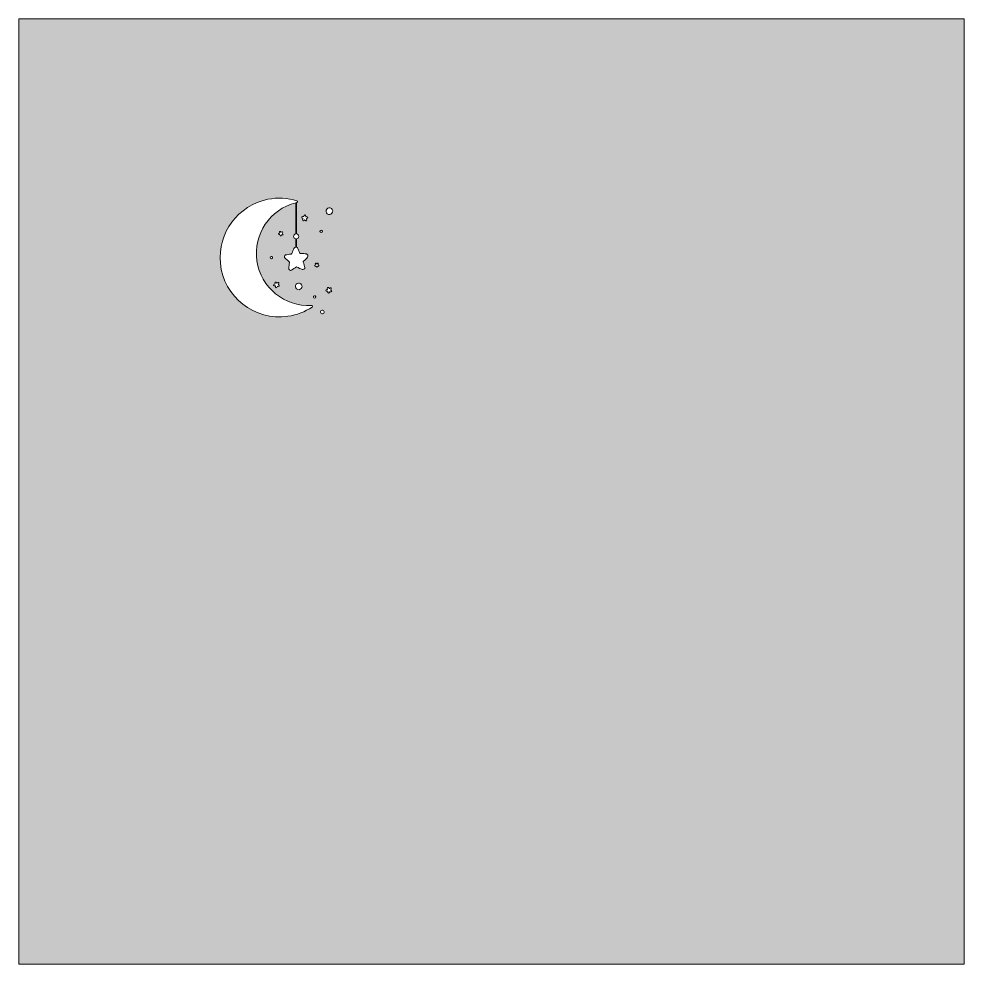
# Model space of a CAD drawing. Extents: x 259 to 1424, y -885 to -136.
# Drawn here: x 680.4 to 1004.4, y -878.9 to -554.9 of the extents above; entities that cross this region are included whole.
import ezdxf

# ---------------------------------------------------------------- set-up
doc = ezdxf.new("R2010")
doc.units = 0
doc.header["$MEASUREMENT"] = 0
doc.layers.add('Layer 1', color=7, linetype='Continuous', lineweight=0)

msp = doc.modelspace()

# ---------------------------------------------------------------- hatches: boundary and pattern name
at = {"layer": 'Layer 1', "true_color": 0x222a39, "transparency": 33554687}
h = msp.add_hatch(color=179, dxfattribs=at)
h.dxf.hatch_style = 2
edge = h.paths.add_edge_path()
edge.add_spline(control_points=[(786.9, -621.96), (786.27, -622.03), (785.71, -621.57), (785.64, -620.95), (785.57, -620.32), (786.02, -619.76), (786.65, -619.69), (787.28, -619.62), (787.84, -620.08), (787.91, -620.7), (787.97, -621.33), (787.52, -621.89), (786.9, -621.96)], knot_values=[0, 0, 0, 0, 1, 1, 1, 2, 2, 2, 3, 3, 3, 4, 4, 4, 4], degree=3, periodic=0)
edge = h.paths.add_edge_path()
edge.add_spline(control_points=[(787.36, -648.51), (787.36, -648.51), (786.91, -648.44), (786.91, -648.44), (786.91, -648.44), (786.7, -648.84), (786.7, -648.84), (786.61, -649.03), (786.33, -648.98), (786.29, -648.77), (786.29, -648.77), (786.24, -648.4), (786.24, -648.4), (786.23, -648.36), (786.19, -648.32), (786.15, -648.31), (786.15, -648.31), (785.78, -648.25), (785.78, -648.25), (785.57, -648.22), (785.53, -647.94), (785.72, -647.84), (785.72, -647.84), (786.05, -647.67), (786.05, -647.67), (786.09, -647.65), (786.12, -647.61), (786.11, -647.56), (786.11, -647.56), (786.05, -647.19), (786.05, -647.19), (786.02, -646.98), (786.28, -646.86), (786.43, -647.01), (786.43, -647.01), (786.69, -647.27), (786.69, -647.27), (786.72, -647.3), (786.77, -647.31), (786.81, -647.29), (786.81, -647.29), (787.15, -647.13), (787.15, -647.13), (787.33, -647.03), (787.53, -647.23), (787.44, -647.42), (787.44, -647.42), (787.27, -647.75), (787.27, -647.75), (787.24, -647.79), (787.25, -647.84), (787.29, -647.88), (787.29, -647.88), (787.55, -648.14), (787.55, -648.14), (787.69, -648.29), (787.56, -648.55), (787.36, -648.51)], knot_values=[0, 0, 0, 0, 1, 1, 1, 2, 2, 2, 3, 3, 3, 4, 4, 4, 5, 5, 5, 6, 6, 6, 7, 7, 7, 8, 8, 8, 9, 9, 9, 10, 10, 10, 11, 11, 11, 12, 12, 12, 13, 13, 13, 14, 14, 14, 15, 15, 15, 16, 16, 16, 17, 17, 17, 18, 18, 18, 19, 19, 19, 19], degree=3, periodic=0)
edge = h.paths.add_edge_path()
edge.add_spline(control_points=[(784.44, -656), (784.11, -656.04), (783.81, -655.8), (783.77, -655.46), (783.73, -655.12), (783.98, -654.82), (784.31, -654.79), (784.65, -654.75), (784.95, -654.99), (784.99, -655.33), (785.02, -655.67), (784.78, -655.97), (784.44, -656)], knot_values=[0, 0, 0, 0, 1, 1, 1, 2, 2, 2, 3, 3, 3, 4, 4, 4, 4], degree=3, periodic=0)
edge = h.paths.add_edge_path()
edge.add_spline(control_points=[(783.54, -627.79), (783.51, -627.56), (783.68, -627.36), (783.91, -627.33), (784.14, -627.31), (784.35, -627.47), (784.37, -627.7), (784.4, -627.93), (784.23, -628.14), (784, -628.17), (783.77, -628.19), (783.56, -628.02), (783.54, -627.79)], knot_values=[0, 0, 0, 0, 1, 1, 1, 2, 2, 2, 3, 3, 3, 4, 4, 4, 4], degree=3, periodic=0)
edge = h.paths.add_edge_path()
edge.add_spline(control_points=[(783.04, -639.66), (783.04, -639.66), (782.77, -639.66), (782.77, -639.66), (782.73, -639.66), (782.7, -639.68), (782.69, -639.71), (782.69, -639.71), (782.6, -639.97), (782.6, -639.97), (782.55, -640.12), (782.34, -640.12), (782.3, -639.97), (782.3, -639.97), (782.2, -639.65), (782.2, -639.65), (782.2, -639.65), (781.86, -639.65), (781.86, -639.65), (781.71, -639.65), (781.64, -639.45), (781.77, -639.36), (781.77, -639.36), (781.99, -639.2), (781.99, -639.2), (782.02, -639.18), (782.04, -639.14), (782.02, -639.11), (782.02, -639.11), (781.94, -638.85), (781.94, -638.85), (781.9, -638.7), (782.07, -638.58), (782.19, -638.67), (782.19, -638.67), (782.41, -638.83), (782.41, -638.83), (782.44, -638.85), (782.48, -638.85), (782.51, -638.83), (782.51, -638.83), (782.73, -638.67), (782.73, -638.67), (782.86, -638.58), (783.03, -638.71), (782.98, -638.86), (782.98, -638.86), (782.89, -639.12), (782.89, -639.12), (782.88, -639.15), (782.89, -639.19), (782.92, -639.21), (782.92, -639.21), (783.14, -639.37), (783.14, -639.37), (783.26, -639.46), (783.2, -639.66), (783.04, -639.66)], knot_values=[0, 0, 0, 0, 1, 1, 1, 2, 2, 2, 3, 3, 3, 4, 4, 4, 5, 5, 5, 6, 6, 6, 7, 7, 7, 8, 8, 8, 9, 9, 9, 10, 10, 10, 11, 11, 11, 12, 12, 12, 13, 13, 13, 14, 14, 14, 15, 15, 15, 16, 16, 16, 17, 17, 17, 18, 18, 18, 19, 19, 19, 19], degree=3, periodic=0)
edge = h.paths.add_edge_path()
edge.add_spline(control_points=[(781.75, -650.65), (781.52, -650.68), (781.31, -650.51), (781.29, -650.28), (781.26, -650.05), (781.43, -649.85), (781.66, -649.82), (781.89, -649.8), (782.09, -649.96), (782.12, -650.19), (782.14, -650.42), (781.98, -650.63), (781.75, -650.65)], knot_values=[0, 0, 0, 0, 1, 1, 1, 2, 2, 2, 3, 3, 3, 4, 4, 4, 4], degree=3, periodic=0)
edge = h.paths.add_edge_path()
edge.add_spline(control_points=[(767.33, -636.69), (767.36, -636.92), (767.19, -637.12), (766.96, -637.15), (766.73, -637.17), (766.53, -637.01), (766.5, -636.78), (766.48, -636.55), (766.64, -636.34), (766.87, -636.32), (767.1, -636.29), (767.31, -636.46), (767.33, -636.69)], knot_values=[0, 0, 0, 0, 1, 1, 1, 2, 2, 2, 3, 3, 3, 4, 4, 4, 4], degree=3, periodic=0)
edge = h.paths.add_edge_path()
edge.add_spline(control_points=[(769.49, -628.79), (769.32, -628.76), (769.29, -628.54), (769.44, -628.46), (769.44, -628.46), (769.7, -628.33), (769.7, -628.33), (769.73, -628.31), (769.75, -628.28), (769.75, -628.24), (769.75, -628.24), (769.7, -627.95), (769.7, -627.95), (769.68, -627.78), (769.88, -627.68), (770, -627.8), (770, -627.8), (770.2, -628.01), (770.2, -628.01), (770.23, -628.04), (770.27, -628.04), (770.3, -628.03), (770.3, -628.03), (770.57, -627.9), (770.57, -627.9), (770.72, -627.82), (770.87, -627.98), (770.8, -628.13), (770.8, -628.13), (770.66, -628.39), (770.66, -628.39), (770.65, -628.42), (770.65, -628.46), (770.68, -628.49), (770.68, -628.49), (770.88, -628.7), (770.88, -628.7), (771, -628.82), (770.9, -629.02), (770.73, -628.99), (770.73, -628.99), (770.38, -628.93), (770.38, -628.93), (770.38, -628.93), (770.22, -629.25), (770.22, -629.25), (770.14, -629.4), (769.92, -629.36), (769.89, -629.2), (769.89, -629.2), (769.85, -628.91), (769.85, -628.91), (769.84, -628.87), (769.81, -628.84), (769.78, -628.83), (769.78, -628.83), (769.49, -628.79), (769.49, -628.79)], knot_values=[0, 0, 0, 0, 1, 1, 1, 2, 2, 2, 3, 3, 3, 4, 4, 4, 5, 5, 5, 6, 6, 6, 7, 7, 7, 8, 8, 8, 9, 9, 9, 10, 10, 10, 11, 11, 11, 12, 12, 12, 13, 13, 13, 14, 14, 14, 15, 15, 15, 16, 16, 16, 17, 17, 17, 18, 18, 18, 19, 19, 19, 19], degree=3, periodic=0)
edge = h.paths.add_edge_path()
edge.add_spline(control_points=[(768.09, -645.37), (768.06, -645.16), (768.3, -645.03), (768.45, -645.18), (768.45, -645.18), (768.71, -645.44), (768.71, -645.44), (768.75, -645.47), (768.8, -645.48), (768.84, -645.45), (768.84, -645.45), (769.16, -645.29), (769.16, -645.29), (769.35, -645.19), (769.54, -645.39), (769.45, -645.57), (769.45, -645.57), (769.29, -645.9), (769.29, -645.9), (769.27, -645.94), (769.28, -645.99), (769.31, -646.02), (769.31, -646.02), (769.57, -646.28), (769.57, -646.28), (769.72, -646.43), (769.59, -646.68), (769.39, -646.64), (769.39, -646.64), (768.95, -646.58), (768.95, -646.58), (768.95, -646.58), (768.75, -646.98), (768.75, -646.98), (768.66, -647.16), (768.38, -647.12), (768.35, -646.92), (768.35, -646.92), (768.29, -646.56), (768.29, -646.56), (768.28, -646.51), (768.24, -646.47), (768.2, -646.47), (768.2, -646.47), (767.84, -646.41), (767.84, -646.41), (767.63, -646.38), (767.59, -646.11), (767.77, -646.01), (767.77, -646.01), (768.09, -645.84), (768.09, -645.84), (768.13, -645.82), (768.16, -645.77), (768.15, -645.73), (768.15, -645.73), (768.09, -645.37), (768.09, -645.37)], knot_values=[0, 0, 0, 0, 1, 1, 1, 2, 2, 2, 3, 3, 3, 4, 4, 4, 5, 5, 5, 6, 6, 6, 7, 7, 7, 8, 8, 8, 9, 9, 9, 10, 10, 10, 11, 11, 11, 12, 12, 12, 13, 13, 13, 14, 14, 14, 15, 15, 15, 16, 16, 16, 17, 17, 17, 18, 18, 18, 19, 19, 19, 19], degree=3, periodic=0)
edge = h.paths.add_edge_path()
edge.add_spline(control_points=[(777.4, -646.49), (777.47, -647.12), (777.01, -647.68), (776.39, -647.75), (775.76, -647.82), (775.2, -647.36), (775.13, -646.74), (775.06, -646.11), (775.51, -645.55), (776.14, -645.48), (776.77, -645.41), (777.33, -645.86), (777.4, -646.49)], knot_values=[0, 0, 0, 0, 1, 1, 1, 2, 2, 2, 3, 3, 3, 4, 4, 4, 4], degree=3, periodic=0)
edge = h.paths.add_edge_path()
edge.add_spline(control_points=[(780.85, -653.72), (778.43, -655.32), (775.62, -656.42), (772.55, -656.86), (761.12, -658.49), (750.54, -650.28), (749.42, -638.65), (748.42, -628.34), (755.48, -618.81), (765.64, -616.77), (769.1, -616.08), (772.52, -616.3), (775.64, -617.26), (775.96, -617.35), (775.93, -617.81), (775.61, -617.88), (775.58, -617.89), (775.55, -617.89), (775.53, -617.9), (775.53, -617.9), (775.53, -628.62), (775.53, -628.62), (775.94, -628.69), (776.26, -629.05), (776.26, -629.48), (776.26, -629.92), (775.94, -630.28), (775.53, -630.35), (775.53, -630.35), (775.53, -633.18), (775.53, -633.18), (775.65, -633.23), (775.76, -633.31), (775.83, -633.43), (776.09, -633.9), (776.38, -634.52), (776.67, -635.22), (776.71, -635.31), (776.82, -635.38), (776.92, -635.38), (777.68, -635.37), (778.38, -635.4), (778.9, -635.47), (779.32, -635.56), (779.59, -636.25), (779.32, -636.6), (778.98, -637), (778.48, -637.48), (777.91, -637.98), (777.83, -638.05), (777.8, -638.17), (777.83, -638.27), (778.07, -638.98), (778.26, -639.64), (778.38, -640.16), (778.47, -640.61), (777.81, -640.98), (777.4, -640.83), (776.87, -640.62), (776.21, -640.29), (775.51, -639.88), (774.86, -640.35), (774.28, -640.74), (773.76, -641.07), (773.32, -641.35), (772.77, -640.8), (772.85, -640.32), (772.92, -639.77), (773, -639.16), (773.13, -638.46), (773.15, -638.36), (773.11, -638.25), (773.03, -638.19), (772.47, -637.75), (772.01, -637.35), (771.59, -636.99), (771.22, -636.68), (771.26, -635.9), (771.77, -635.82), (772.33, -635.73), (772.97, -635.64), (773.69, -635.57), (773.8, -635.56), (773.89, -635.48), (773.92, -635.38), (774.16, -634.68), (774.43, -634.06), (774.65, -633.59), (774.79, -633.29), (775.02, -633.15), (775.25, -633.13), (775.25, -633.13), (775.25, -630.35), (775.25, -630.35), (774.83, -630.28), (774.51, -629.92), (774.51, -629.48), (774.51, -629.05), (774.83, -628.69), (775.25, -628.62), (775.25, -628.62), (775.25, -617.97), (775.25, -617.97), (766.48, -620.17), (760.62, -628.68), (761.93, -637.82), (763.25, -647.09), (771.47, -653.67), (780.65, -653.13), (780.98, -653.11), (781.13, -653.54), (780.85, -653.72)], knot_values=[0, 0, 0, 0, 1, 1, 1, 2, 2, 2, 3, 3, 3, 4, 4, 4, 5, 5, 5, 6, 6, 6, 7, 7, 7, 8, 8, 8, 9, 9, 9, 10, 10, 10, 11, 11, 11, 12, 12, 12, 13, 13, 13, 14, 14, 14, 15, 15, 15, 16, 16, 16, 17, 17, 17, 18, 18, 18, 19, 19, 19, 20, 20, 20, 21, 21, 21, 22, 22, 22, 23, 23, 23, 24, 24, 24, 25, 25, 25, 26, 26, 26, 27, 27, 27, 28, 28, 28, 29, 29, 29, 30, 30, 30, 31, 31, 31, 32, 32, 32, 33, 33, 33, 34, 34, 34, 35, 35, 35, 36, 36, 36, 37, 37, 37, 37], degree=3, periodic=0)
edge = h.paths.add_edge_path()
edge.add_spline(control_points=[(777.54, -622.67), (777.54, -622.67), (777.93, -622.69), (777.93, -622.69), (777.98, -622.7), (778.02, -622.67), (778.04, -622.62), (778.04, -622.62), (778.18, -622.26), (778.18, -622.26), (778.26, -622.05), (778.56, -622.07), (778.62, -622.28), (778.62, -622.28), (778.72, -622.66), (778.72, -622.66), (778.73, -622.71), (778.77, -622.74), (778.82, -622.74), (778.82, -622.74), (779.21, -622.77), (779.21, -622.77), (779.43, -622.78), (779.51, -623.07), (779.32, -623.19), (779.32, -623.19), (778.99, -623.4), (778.99, -623.4), (778.95, -623.43), (778.93, -623.48), (778.94, -623.53), (778.94, -623.53), (779.04, -623.9), (779.04, -623.9), (779.1, -624.12), (778.85, -624.28), (778.67, -624.14), (778.67, -624.14), (778.31, -623.84), (778.31, -623.84), (778.31, -623.84), (777.91, -624.09), (777.91, -624.09), (777.72, -624.21), (777.49, -624.02), (777.57, -623.82), (777.57, -623.82), (777.71, -623.45), (777.71, -623.45), (777.73, -623.41), (777.72, -623.35), (777.68, -623.32), (777.68, -623.32), (777.38, -623.08), (777.38, -623.08), (777.21, -622.93), (777.32, -622.66), (777.54, -622.67)], knot_values=[0, 0, 0, 0, 1, 1, 1, 2, 2, 2, 3, 3, 3, 4, 4, 4, 5, 5, 5, 6, 6, 6, 7, 7, 7, 8, 8, 8, 9, 9, 9, 10, 10, 10, 11, 11, 11, 12, 12, 12, 13, 13, 13, 14, 14, 14, 15, 15, 15, 16, 16, 16, 17, 17, 17, 18, 18, 18, 19, 19, 19, 19], degree=3, periodic=0)
edge = h.paths.add_edge_path()
edge.add_spline(control_points=[(680.35, -554.92), (680.35, -554.92), (680.35, -878.94), (680.35, -878.94), (680.35, -878.94), (1004.36, -878.94), (1004.36, -878.94), (1004.36, -878.94), (1004.36, -554.92), (1004.36, -554.92), (1004.36, -554.92), (680.35, -554.92), (680.35, -554.92)], knot_values=[0, 0, 0, 0, 1, 1, 1, 2, 2, 2, 3, 3, 3, 4, 4, 4, 4], degree=3, periodic=0)

# ---------------------------------------------------------------- linework, layer by layer
at = {"layer": 'Layer 1'}
for points, knots in [([(680.35, -554.92), (680.35, -554.92), (680.35, -878.94), (680.35, -878.94), (680.35, -878.94), (1004.36, -878.94), (1004.36, -878.94), (1004.36, -878.94), (1004.36, -554.92), (1004.36, -554.92), (1004.36, -554.92), (680.35, -554.92), (680.35, -554.92)], [0, 0, 0, 0, 1, 1, 1, 2, 2, 2, 3, 3, 3, 4, 4, 4, 4]), ([(780.85, -653.72), (778.43, -655.32), (775.62, -656.42), (772.55, -656.86), (761.12, -658.49), (750.54, -650.28), (749.42, -638.65), (748.42, -628.34), (755.48, -618.81), (765.64, -616.77), (769.1, -616.08), (772.52, -616.3), (775.64, -617.26), (775.96, -617.35), (775.93, -617.81), (775.61, -617.88), (775.58, -617.89), (775.55, -617.89), (775.53, -617.9), (775.53, -617.9), (775.53, -628.62), (775.53, -628.62), (775.94, -628.69), (776.26, -629.05), (776.26, -629.48), (776.26, -629.92), (775.94, -630.28), (775.53, -630.35), (775.53, -630.35), (775.53, -633.18), (775.53, -633.18), (775.65, -633.23), (775.76, -633.31), (775.83, -633.43), (776.09, -633.9), (776.38, -634.52), (776.67, -635.22), (776.71, -635.31), (776.82, -635.38), (776.92, -635.38), (777.68, -635.37), (778.38, -635.4), (778.9, -635.47), (779.32, -635.56), (779.59, -636.25), (779.32, -636.6), (778.98, -637), (778.48, -637.48), (777.91, -637.98), (777.83, -638.05), (777.8, -638.17), (777.83, -638.27), (778.07, -638.98), (778.26, -639.64), (778.38, -640.16), (778.47, -640.61), (777.81, -640.98), (777.4, -640.83), (776.87, -640.62), (776.21, -640.29), (775.51, -639.88), (774.86, -640.35), (774.28, -640.74), (773.76, -641.07), (773.32, -641.35), (772.77, -640.8), (772.85, -640.32), (772.92, -639.77), (773, -639.16), (773.13, -638.46), (773.15, -638.36), (773.11, -638.25), (773.03, -638.19), (772.47, -637.75), (772.01, -637.35), (771.59, -636.99), (771.22, -636.68), (771.26, -635.9), (771.77, -635.82), (772.33, -635.73), (772.97, -635.64), (773.69, -635.57), (773.8, -635.56), (773.89, -635.48), (773.92, -635.38), (774.16, -634.68), (774.43, -634.06), (774.65, -633.59), (774.79, -633.29), (775.02, -633.15), (775.25, -633.13), (775.25, -633.13), (775.25, -630.35), (775.25, -630.35), (774.83, -630.28), (774.51, -629.92), (774.51, -629.48), (774.51, -629.05), (774.83, -628.69), (775.25, -628.62), (775.25, -628.62), (775.25, -617.97), (775.25, -617.97), (766.48, -620.17), (760.62, -628.68), (761.93, -637.82), (763.25, -647.09), (771.47, -653.67), (780.65, -653.13), (780.98, -653.11), (781.13, -653.54), (780.85, -653.72)], [0, 0, 0, 0, 1, 1, 1, 2, 2, 2, 3, 3, 3, 4, 4, 4, 5, 5, 5, 6, 6, 6, 7, 7, 7, 8, 8, 8, 9, 9, 9, 10, 10, 10, 11, 11, 11, 12, 12, 12, 13, 13, 13, 14, 14, 14, 15, 15, 15, 16, 16, 16, 17, 17, 17, 18, 18, 18, 19, 19, 19, 20, 20, 20, 21, 21, 21, 22, 22, 22, 23, 23, 23, 24, 24, 24, 25, 25, 25, 26, 26, 26, 27, 27, 27, 28, 28, 28, 29, 29, 29, 30, 30, 30, 31, 31, 31, 32, 32, 32, 33, 33, 33, 34, 34, 34, 35, 35, 35, 36, 36, 36, 37, 37, 37, 37]), ([(777.54, -622.67), (777.54, -622.67), (777.93, -622.69), (777.93, -622.69), (777.98, -622.7), (778.02, -622.67), (778.04, -622.62), (778.04, -622.62), (778.18, -622.26), (778.18, -622.26), (778.26, -622.05), (778.56, -622.07), (778.62, -622.28), (778.62, -622.28), (778.72, -622.66), (778.72, -622.66), (778.73, -622.71), (778.77, -622.74), (778.82, -622.74), (778.82, -622.74), (779.21, -622.77), (779.21, -622.77), (779.43, -622.78), (779.51, -623.07), (779.32, -623.19), (779.32, -623.19), (778.99, -623.4), (778.99, -623.4), (778.95, -623.43), (778.93, -623.48), (778.94, -623.53), (778.94, -623.53), (779.04, -623.9), (779.04, -623.9), (779.1, -624.12), (778.85, -624.28), (778.67, -624.14), (778.67, -624.14), (778.31, -623.84), (778.31, -623.84), (778.31, -623.84), (777.91, -624.09), (777.91, -624.09), (777.72, -624.21), (777.49, -624.02), (777.57, -623.82), (777.57, -623.82), (777.71, -623.45), (777.71, -623.45), (777.73, -623.41), (777.72, -623.35), (777.68, -623.32), (777.68, -623.32), (777.38, -623.08), (777.38, -623.08), (777.21, -622.93), (777.32, -622.66), (777.54, -622.67)], [0, 0, 0, 0, 1, 1, 1, 2, 2, 2, 3, 3, 3, 4, 4, 4, 5, 5, 5, 6, 6, 6, 7, 7, 7, 8, 8, 8, 9, 9, 9, 10, 10, 10, 11, 11, 11, 12, 12, 12, 13, 13, 13, 14, 14, 14, 15, 15, 15, 16, 16, 16, 17, 17, 17, 18, 18, 18, 19, 19, 19, 19]), ([(786.9, -621.96), (786.27, -622.03), (785.71, -621.57), (785.64, -620.95), (785.57, -620.32), (786.02, -619.76), (786.65, -619.69), (787.28, -619.62), (787.84, -620.08), (787.91, -620.7), (787.97, -621.33), (787.52, -621.89), (786.9, -621.96)], [0, 0, 0, 0, 1, 1, 1, 2, 2, 2, 3, 3, 3, 4, 4, 4, 4]), ([(769.49, -628.79), (769.32, -628.76), (769.29, -628.54), (769.44, -628.46), (769.44, -628.46), (769.7, -628.33), (769.7, -628.33), (769.73, -628.31), (769.75, -628.28), (769.75, -628.24), (769.75, -628.24), (769.7, -627.95), (769.7, -627.95), (769.68, -627.78), (769.88, -627.68), (770, -627.8), (770, -627.8), (770.2, -628.01), (770.2, -628.01), (770.23, -628.04), (770.27, -628.04), (770.3, -628.03), (770.3, -628.03), (770.57, -627.9), (770.57, -627.9), (770.72, -627.82), (770.87, -627.98), (770.8, -628.13), (770.8, -628.13), (770.66, -628.39), (770.66, -628.39), (770.65, -628.42), (770.65, -628.46), (770.68, -628.49), (770.68, -628.49), (770.88, -628.7), (770.88, -628.7), (771, -628.82), (770.9, -629.02), (770.73, -628.99), (770.73, -628.99), (770.38, -628.93), (770.38, -628.93), (770.38, -628.93), (770.22, -629.25), (770.22, -629.25), (770.14, -629.4), (769.92, -629.36), (769.89, -629.2), (769.89, -629.2), (769.85, -628.91), (769.85, -628.91), (769.84, -628.87), (769.81, -628.84), (769.78, -628.83), (769.78, -628.83), (769.49, -628.79), (769.49, -628.79)], [0, 0, 0, 0, 1, 1, 1, 2, 2, 2, 3, 3, 3, 4, 4, 4, 5, 5, 5, 6, 6, 6, 7, 7, 7, 8, 8, 8, 9, 9, 9, 10, 10, 10, 11, 11, 11, 12, 12, 12, 13, 13, 13, 14, 14, 14, 15, 15, 15, 16, 16, 16, 17, 17, 17, 18, 18, 18, 19, 19, 19, 19]), ([(783.54, -627.79), (783.51, -627.56), (783.68, -627.36), (783.91, -627.33), (784.14, -627.31), (784.35, -627.47), (784.37, -627.7), (784.4, -627.93), (784.23, -628.14), (784, -628.17), (783.77, -628.19), (783.56, -628.02), (783.54, -627.79)], [0, 0, 0, 0, 1, 1, 1, 2, 2, 2, 3, 3, 3, 4, 4, 4, 4]), ([(767.33, -636.69), (767.36, -636.92), (767.19, -637.12), (766.96, -637.15), (766.73, -637.17), (766.53, -637.01), (766.5, -636.78), (766.48, -636.55), (766.64, -636.34), (766.87, -636.32), (767.1, -636.29), (767.31, -636.46), (767.33, -636.69)], [0, 0, 0, 0, 1, 1, 1, 2, 2, 2, 3, 3, 3, 4, 4, 4, 4]), ([(783.04, -639.66), (783.04, -639.66), (782.77, -639.66), (782.77, -639.66), (782.73, -639.66), (782.7, -639.68), (782.69, -639.71), (782.69, -639.71), (782.6, -639.97), (782.6, -639.97), (782.55, -640.12), (782.34, -640.12), (782.3, -639.97), (782.3, -639.97), (782.2, -639.65), (782.2, -639.65), (782.2, -639.65), (781.86, -639.65), (781.86, -639.65), (781.71, -639.65), (781.64, -639.45), (781.77, -639.36), (781.77, -639.36), (781.99, -639.2), (781.99, -639.2), (782.02, -639.18), (782.04, -639.14), (782.02, -639.11), (782.02, -639.11), (781.94, -638.85), (781.94, -638.85), (781.9, -638.7), (782.07, -638.58), (782.19, -638.67), (782.19, -638.67), (782.41, -638.83), (782.41, -638.83), (782.44, -638.85), (782.48, -638.85), (782.51, -638.83), (782.51, -638.83), (782.73, -638.67), (782.73, -638.67), (782.86, -638.58), (783.03, -638.71), (782.98, -638.86), (782.98, -638.86), (782.89, -639.12), (782.89, -639.12), (782.88, -639.15), (782.89, -639.19), (782.92, -639.21), (782.92, -639.21), (783.14, -639.37), (783.14, -639.37), (783.26, -639.46), (783.2, -639.66), (783.04, -639.66)], [0, 0, 0, 0, 1, 1, 1, 2, 2, 2, 3, 3, 3, 4, 4, 4, 5, 5, 5, 6, 6, 6, 7, 7, 7, 8, 8, 8, 9, 9, 9, 10, 10, 10, 11, 11, 11, 12, 12, 12, 13, 13, 13, 14, 14, 14, 15, 15, 15, 16, 16, 16, 17, 17, 17, 18, 18, 18, 19, 19, 19, 19]), ([(768.09, -645.37), (768.06, -645.16), (768.3, -645.03), (768.45, -645.18), (768.45, -645.18), (768.71, -645.44), (768.71, -645.44), (768.75, -645.47), (768.8, -645.48), (768.84, -645.45), (768.84, -645.45), (769.16, -645.29), (769.16, -645.29), (769.35, -645.19), (769.54, -645.39), (769.45, -645.57), (769.45, -645.57), (769.29, -645.9), (769.29, -645.9), (769.27, -645.94), (769.28, -645.99), (769.31, -646.02), (769.31, -646.02), (769.57, -646.28), (769.57, -646.28), (769.72, -646.43), (769.59, -646.68), (769.39, -646.64), (769.39, -646.64), (768.95, -646.58), (768.95, -646.58), (768.95, -646.58), (768.75, -646.98), (768.75, -646.98), (768.66, -647.16), (768.38, -647.12), (768.35, -646.92), (768.35, -646.92), (768.29, -646.56), (768.29, -646.56), (768.28, -646.51), (768.24, -646.47), (768.2, -646.47), (768.2, -646.47), (767.84, -646.41), (767.84, -646.41), (767.63, -646.38), (767.59, -646.11), (767.77, -646.01), (767.77, -646.01), (768.09, -645.84), (768.09, -645.84), (768.13, -645.82), (768.16, -645.77), (768.15, -645.73), (768.15, -645.73), (768.09, -645.37), (768.09, -645.37)], [0, 0, 0, 0, 1, 1, 1, 2, 2, 2, 3, 3, 3, 4, 4, 4, 5, 5, 5, 6, 6, 6, 7, 7, 7, 8, 8, 8, 9, 9, 9, 10, 10, 10, 11, 11, 11, 12, 12, 12, 13, 13, 13, 14, 14, 14, 15, 15, 15, 16, 16, 16, 17, 17, 17, 18, 18, 18, 19, 19, 19, 19]), ([(777.4, -646.49), (777.47, -647.12), (777.01, -647.68), (776.39, -647.75), (775.76, -647.82), (775.2, -647.36), (775.13, -646.74), (775.06, -646.11), (775.51, -645.55), (776.14, -645.48), (776.77, -645.41), (777.33, -645.86), (777.4, -646.49)], [0, 0, 0, 0, 1, 1, 1, 2, 2, 2, 3, 3, 3, 4, 4, 4, 4]), ([(787.36, -648.51), (787.36, -648.51), (786.91, -648.44), (786.91, -648.44), (786.91, -648.44), (786.7, -648.84), (786.7, -648.84), (786.61, -649.03), (786.33, -648.98), (786.29, -648.77), (786.29, -648.77), (786.24, -648.4), (786.24, -648.4), (786.23, -648.36), (786.19, -648.32), (786.15, -648.31), (786.15, -648.31), (785.78, -648.25), (785.78, -648.25), (785.57, -648.22), (785.53, -647.94), (785.72, -647.84), (785.72, -647.84), (786.05, -647.67), (786.05, -647.67), (786.09, -647.65), (786.12, -647.61), (786.11, -647.56), (786.11, -647.56), (786.05, -647.19), (786.05, -647.19), (786.02, -646.98), (786.28, -646.86), (786.43, -647.01), (786.43, -647.01), (786.69, -647.27), (786.69, -647.27), (786.72, -647.3), (786.77, -647.31), (786.81, -647.29), (786.81, -647.29), (787.15, -647.13), (787.15, -647.13), (787.33, -647.03), (787.53, -647.23), (787.44, -647.42), (787.44, -647.42), (787.27, -647.75), (787.27, -647.75), (787.24, -647.79), (787.25, -647.84), (787.29, -647.88), (787.29, -647.88), (787.55, -648.14), (787.55, -648.14), (787.69, -648.29), (787.56, -648.55), (787.36, -648.51)], [0, 0, 0, 0, 1, 1, 1, 2, 2, 2, 3, 3, 3, 4, 4, 4, 5, 5, 5, 6, 6, 6, 7, 7, 7, 8, 8, 8, 9, 9, 9, 10, 10, 10, 11, 11, 11, 12, 12, 12, 13, 13, 13, 14, 14, 14, 15, 15, 15, 16, 16, 16, 17, 17, 17, 18, 18, 18, 19, 19, 19, 19]), ([(781.75, -650.65), (781.52, -650.68), (781.31, -650.51), (781.29, -650.28), (781.26, -650.05), (781.43, -649.85), (781.66, -649.82), (781.89, -649.8), (782.09, -649.96), (782.12, -650.19), (782.14, -650.42), (781.98, -650.63), (781.75, -650.65)], [0, 0, 0, 0, 1, 1, 1, 2, 2, 2, 3, 3, 3, 4, 4, 4, 4]), ([(784.44, -656), (784.11, -656.04), (783.81, -655.8), (783.77, -655.46), (783.73, -655.12), (783.98, -654.82), (784.31, -654.79), (784.65, -654.75), (784.95, -654.99), (784.99, -655.33), (785.02, -655.67), (784.78, -655.97), (784.44, -656)], [0, 0, 0, 0, 1, 1, 1, 2, 2, 2, 3, 3, 3, 4, 4, 4, 4])]:
    msp.add_open_spline(points, degree=3, knots=knots, dxfattribs=at)

doc.saveas('drawing.dxf')
